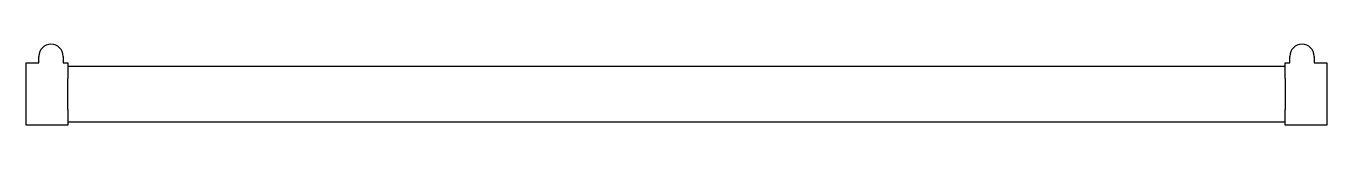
# Model space of a CAD drawing. Header units: millimetres. Extents: x 15 to 1137, y -27 to 43.
import ezdxf

# ---------------------------------------------------------------- set-up
doc = ezdxf.new("R2010")
doc.units = ezdxf.units.MM
doc.layers.add('KwikScaf Matrix', color=7, linetype='Continuous')

# ---------------------------------------------------------------- blocks, each defined once
blk = doc.blocks.new('109112xz')
at = {"layer": 'KwikScaf Matrix', "extrusion": (0, 1, -1.83691e-16)}
for p, q in [((15, -27), (15, 27)), ((15, 27), (26, 27)), ((26, 27), (26, 32.5)), ((47, 32.5), (47, 27)), ((47, 27), (51, 27)), ((51, 27), (51, 13.3)), ((51, 24), (1101, 24)), ((1101, 13.3), (1101, 27)), ((1101, 27), (1105, 27)), ((1105, 27), (1105, 32.5)), ((1126, 32.5), (1126, 27)), ((1126, 27), (1137, 27)), ((1137, 27), (1137, -27)), ((51, -13.3), (51, 13.3)), ((1101, 13.3), (1101, -13.3)), ((51, -13.3), (51, -27)), ((1101, -27), (1101, -13.3)), ((51, -27), (15, -27)), ((51, -24), (1101, -24)), ((1137, -27), (1101, -27))]:
    blk.add_line(p, q, dxfattribs=at)
at = {"layer": 'KwikScaf Matrix'}
for centre, start in [((36.5, 32.5), 360), ((1115.5, 32.5), 0)]:
    blk.add_arc(centre, 10.5, start, 180, dxfattribs=at)

msp = doc.modelspace()

# ---------------------------------------------------------------- block references
msp.add_blockref('109112xz', (0, 0))

doc.saveas('drawing.dxf')
